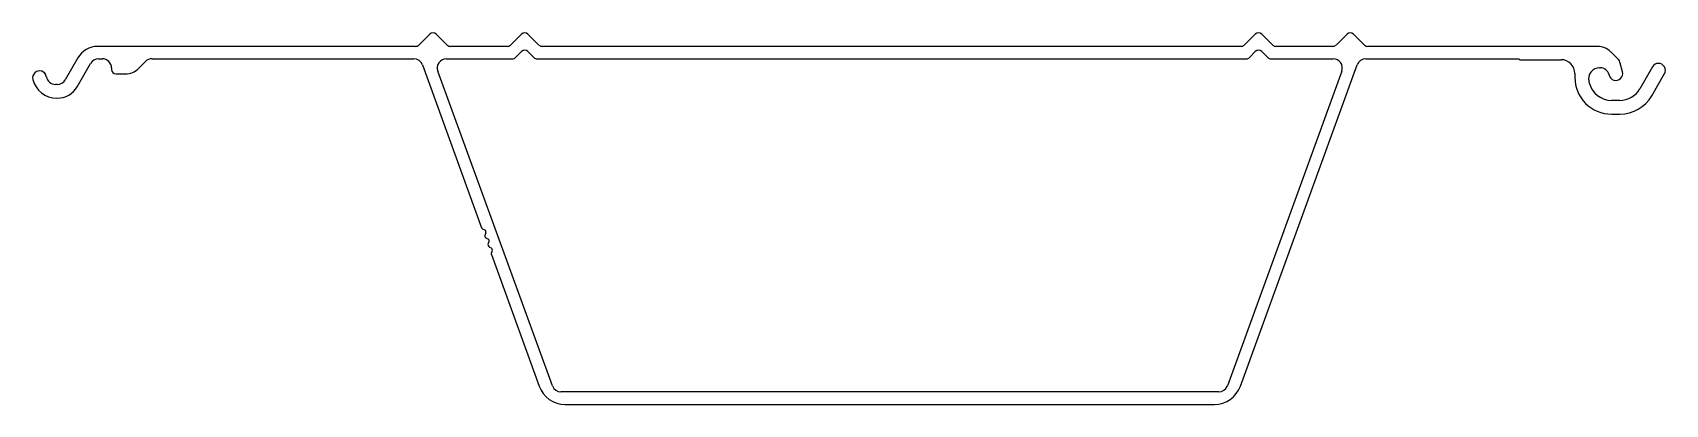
# Model space of a CAD drawing. Extents: x 1140 to 1318, y 2362 to 2403.
import ezdxf

# ---------------------------------------------------------------- set-up
doc = ezdxf.new("R2010")
doc.units = 0
doc.layers.get('0').update_dxf_attribs({"linetype": 'CONTINUOUS'})

msp = doc.modelspace()

# ---------------------------------------------------------------- linework, layer by layer
for p, q in [((1183.29, 2402.54), (1182.09, 2401.34)), ((1185.19, 2401.34), (1183.99, 2402.54)), ((1193.29, 2402.54), (1192.09, 2401.34)), ((1195.19, 2401.34), (1193.99, 2402.54)), ((1273.29, 2402.54), (1272.09, 2401.34)), ((1275.19, 2401.34), (1273.99, 2402.54)), ((1283.29, 2402.54), (1282.09, 2401.34)), ((1285.19, 2401.34), (1283.99, 2402.54)), ((1144.92, 2399.94), (1143.54, 2397.55)), ((1181.73, 2401.19), (1147.08, 2401.19)), ((1147.17, 2399.84), (1147.59, 2399.84)), ((1151.53, 2398.78), (1152.3, 2399.55)), ((1153.01, 2399.84), (1181.54, 2399.84)), ((1185.1, 2399.84), (1192.29, 2399.84)), ((1191.73, 2401.19), (1185.55, 2401.19)), ((1192.65, 2399.99), (1193.29, 2400.63)), ((1193.99, 2400.63), (1194.64, 2399.99)), ((1194.99, 2399.84), (1272.29, 2399.84)), ((1271.73, 2401.19), (1195.55, 2401.19)), ((1272.65, 2399.99), (1273.29, 2400.63)), ((1273.99, 2400.63), (1274.64, 2399.99)), ((1274.99, 2399.84), (1281.78, 2399.84)), ((1281.73, 2401.19), (1275.55, 2401.19)), ((1285.34, 2399.84), (1302.03, 2399.84)), ((1310.61, 2401.19), (1285.55, 2401.19)), ((1302.03, 2399.84), (1302.13, 2399.74)), ((1302.13, 2399.74), (1306.63, 2399.74)), ((1312.81, 2399.82), (1312.03, 2400.61)), ((1141.48, 2397.88), (1141.48, 2397.9)), ((1144.84, 2396.8), (1146.3, 2399.34)), ((1148.59, 2398.84), (1148.59, 2398.69)), ((1149.09, 2398.19), (1150.11, 2398.19)), ((1182.48, 2399.18), (1188.94, 2381.42)), ((1196.65, 2364.2), (1184.16, 2398.5)), ((1282.72, 2398.5), (1270.24, 2364.2)), ((1271.66, 2364.17), (1284.41, 2399.18)), ((1308.13, 2398.24), (1308.13, 2397.81)), ((1310.83, 2398.86), (1310.88, 2398.86)), ((1311.85, 2398.1), (1311.86, 2398.05)), ((1313.31, 2398.42), (1313.08, 2399.36)), ((1316.59, 2398.97), (1315.2, 2396.56)), ((1316.5, 2395.81), (1317.89, 2398.22)), ((1142.67, 2397.05), (1142.47, 2397.05)), ((1309.72, 2397.16), (1309.67, 2397.34)), ((1142.61, 2395.55), (1142.67, 2395.55)), ((1313.04, 2395.31), (1312.13, 2395.31)), ((1312.13, 2393.81), (1313.04, 2393.81)), ((1189.07, 2381.28), (1189.26, 2381.19)), ((1189.38, 2380.86), (1189.31, 2380.69)), ((1189.45, 2380.29), (1189.62, 2380.21)), ((1189.74, 2379.88), (1189.66, 2379.71)), ((1189.81, 2379.31), (1189.98, 2379.24)), ((1190, 2378.52), (1195.22, 2364.17)), ((1190.1, 2378.9), (1190.01, 2378.71)), ((1269.3, 2363.54), (1197.59, 2363.54)), ((1198.04, 2362.19), (1268.84, 2362.19))]:
    msp.add_line(p, q)
for centre, radius, start, end in [((1181.73, 2401.69), 0.5, 270, 315), ((1183.64, 2402.18), 0.5, 45, 135), ((1185.55, 2401.69), 0.5, 225, 270), ((1191.73, 2401.69), 0.5, 270, 315), ((1193.64, 2402.18), 0.5, 45, 135), ((1195.55, 2401.69), 0.5, 225, 270), ((1271.73, 2401.69), 0.5, 270, 315), ((1273.64, 2402.18), 0.5, 45, 135), ((1275.55, 2401.69), 0.5, 225, 270), ((1281.73, 2401.69), 0.5, 270, 315), ((1283.64, 2402.18), 0.5, 45, 135), ((1285.55, 2401.69), 0.5, 225, 270), ((1147.08, 2398.69), 2.5, 90, 150), ((1147.17, 2398.84), 1, 90, 150), ((1147.59, 2398.84), 1, 0, 90), ((1153.01, 2398.84), 1, 90, 135), ((1181.54, 2398.84), 1, 20, 90), ((1185.1, 2398.84), 1, 90, 200), ((1192.29, 2400.34), 0.5, 270, 315), ((1193.64, 2400.28), 0.5, 45, 135), ((1194.99, 2400.34), 0.5, 225, 270), ((1272.29, 2400.34), 0.5, 270, 315), ((1273.64, 2400.28), 0.5, 45, 135), ((1274.99, 2400.34), 0.5, 225, 270), ((1281.78, 2398.84), 1, 340, 90), ((1285.34, 2398.84), 1, 90, 160), ((1306.63, 2398.24), 1.5, 0, 90), ((1310.61, 2399.19), 2, 45, 90), ((1312.11, 2399.11), 1, 14.2565, 45), ((1140.74, 2397.77), 0.749, 10, 193.574), ((1142.47, 2398.05), 1, 190, 270), ((1149.09, 2398.69), 0.5, 180, 270), ((1150.11, 2400.19), 2, 270, 315), ((1312.13, 2397.81), 4, 180, 270), ((1310.83, 2397.66), 1.2, 90, 195.1166), ((1310.88, 2397.86), 1, 14.2565, 90), ((1312.59, 2398.24), 0.751, 194.2549, 14.258), ((1317.24, 2398.59), 0.75, 330, 150), ((1142.61, 2398.22), 2.67, 193.574, 270), ((1142.67, 2398.05), 1, 270, 330), ((1142.67, 2398.05), 2.5, 270, 330), ((1312.13, 2397.81), 2.5, 195.1166, 270), ((1313.04, 2397.81), 2.5, 270, 330), ((1313.04, 2397.81), 4, 270, 330), ((1189.18, 2381.51), 0.25, 200, 245), ((1189.16, 2380.96), 0.25, 335, 65), ((1189.58, 2380.56), 0.3, 155, 245), ((1189.51, 2379.99), 0.25, 335, 65), ((1189.93, 2379.59), 0.3, 155, 245), ((1189.87, 2379.01), 0.25, 335, 65), ((1190.23, 2378.61), 0.25, 155, 200), ((1198.04, 2365.19), 3, 200, 270), ((1197.59, 2364.54), 1, 200, 270), ((1268.84, 2365.19), 3, 270, 340), ((1269.3, 2364.54), 1, 270, 340)]:
    msp.add_arc(centre, radius, start, end)

doc.saveas('drawing.dxf')
